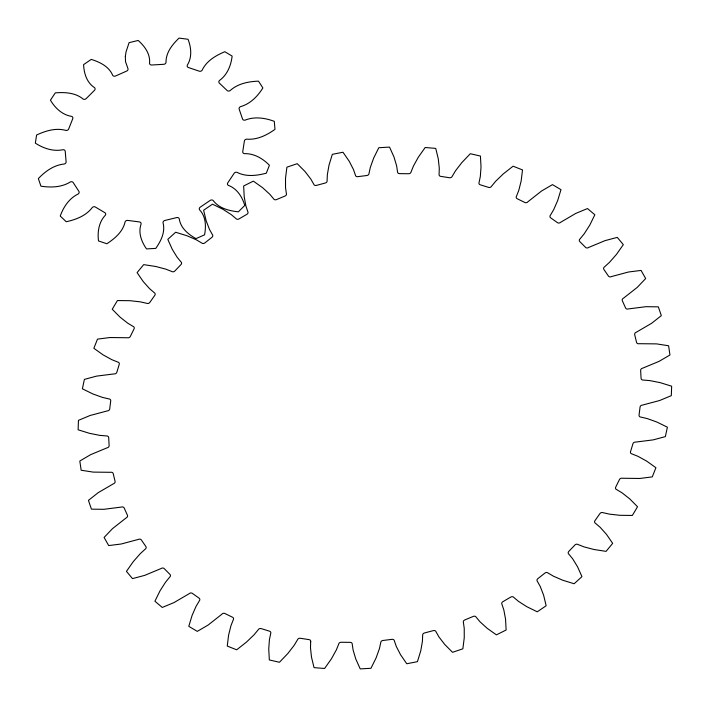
<?xml version="1.0" encoding="UTF-8"?>
<svg xmlns="http://www.w3.org/2000/svg" width="707" height="707" viewBox="0 0 707 707"><rect width="100%" height="100%" fill="white"/><g stroke="black" fill="none" stroke-linecap="round" stroke-linejoin="round"><path stroke-width="1.06" d="M125.333 56.507L125.528 61.686L127.958 68.597A2.254 1.918 -18.5 0 1 126.491 71.151L115.692 75.932A2.254 1.918 -18.5 0 1 112.705 75.349C109.002 66.449 99.899 62.128 91.265 59.397L83.594 64.62C83.983 73.387 86.784 82.675 94.57 87.686A2.254 1.918 -18.5 0 1 94.349 90.452L86.281 98.512A2.254 1.918 -18.5 0 1 83.161 99.077C75.402 92.599 64.92 92.14 55.323 92.847L50.436 100.164C55.084 108.056 62.234 114.888 71.61 116.381A2.254 1.918 -18.5 0 1 72.688 118.873L68.738 128.815A2.254 1.918 -18.5 0 1 66.034 130.441C55.994 127.622 45.716 130.768 36.605 135.002L35.35 143.159C43.516 148.399 53.281 151.766 63.056 149.716A2.254 1.918 -18.5 0 1 65.238 151.51L66.096 161.62A2.254 1.918 -18.5 0 1 64.266 164.015C53.944 165.023 45.292 171.288 38.346 178.588L40.935 186.171C50.886 187.717 61.58 187.426 70.391 181.938A2.254 1.918 -18.5 0 1 73.298 182.715L78.813 191.252A2.254 1.918 -18.5 0 1 78.177 193.992C69.189 198.314 63.506 206.93 60.236 216.05L66.228 221.751C76.029 219.568 86.095 215.812 92.334 207.46A2.254 1.918 -18.5 0 1 95.463 207.098L104.68 212.568A2.254 1.918 -18.5 0 1 105.352 215.202C98.839 222.086 97.354 231.861 98.503 240.937L106.854 243.756C114.888 238.48 122.912 231.737 125.095 221.883A2.254 1.918 -18.5 0 1 127.914 220.434L139.235 221.91A2.254 1.918 -18.5 0 1 141.1 223.96C137.998 232.683 141.48 241.741 146.517 248.917L155.787 248.387C160.966 240.972 165.535 231.993 163.017 222.696A2.254 1.918 -18.5 0 1 165.031 220.425L176.503 217.632A2.254 1.918 -18.5 0 1 179.233 218.763C180.559 228.105 188.265 234.317 195.989 238.63L204.57 234.83C206.197 226.24 205.967 216.492 199.533 209.785A2.254 1.918 -18.5 0 1 200.39 207.063L210.041 200.505A2.254 1.918 -18.5 0 1 213.16 200.505C219.064 208.424 229.077 210.801 238.347 211.844L244.772 205.437C242.245 196.882 237.075 188.61 228.334 185.358A2.254 1.918 -18.5 0 1 227.893 182.671L234.035 173.462A2.254 1.918 -18.5 0 1 237.022 172.349C246.169 177.077 256.729 175.69 266.292 173.197L269.429 165.288C262.854 158.536 254.167 153.366 244.445 153.649A2.254 1.918 -18.5 0 1 242.775 151.457L244.357 141.206A2.254 1.918 -18.5 0 1 246.672 139.155C257.092 140.03 266.733 135.24 274.97 129.372L274.289 121.33C264.984 117.866 254.555 116.337 245.073 120.137A2.254 1.918 -18.5 0 1 242.466 118.82L239.213 109.293A2.254 1.918 -18.5 0 1 240.468 106.669C250.296 103.911 257.631 96.355 262.889 87.942L258.506 81.155C248.396 81.517 237.835 83.585 230.102 90.62A2.254 1.918 -18.5 0 1 227.018 90.408L219.488 83.249A2.254 1.918 -18.5 0 1 219.47 80.501C227.336 74.809 231.056 65.424 232.135 56.074L224.808 51.717C215.723 55.561 206.497 60.882 202.14 70.205A2.254 1.918 -18.5 0 1 199.1 71.133L188.601 67.58A2.254 1.918 -18.5 0 1 187.302 65.185C192.242 57.276 191.261 47.581 188.035 39.274L179.03 38.098C172.322 44.568 165.836 52.557 166.012 62.41A2.254 1.918 -18.5 0 1 163.538 64.319L151.881 64.991A2.254 1.918 -18.5 0 1 149.539 63.365C150.529 54.112 144.732 46.255 138.201 40.449L129.072 42.667L126.023 51.938L125.333 56.507M310.673 641.841L310.488 647.815L311.487 657.112L314.032 667.62L324.593 668.486L331.468 658.747L336.338 649.927L338.671 644.139A2.254 1.918 -18.5 0 1 341.163 642.265L350.23 642.363A2.254 1.918 -18.5 0 1 352.245 644.298L353.129 650.131L355.789 659.03L360.225 668.902L370.972 668.283L376.124 657.864L379.438 648.611L380.737 642.654A2.254 1.918 -18.5 0 1 382.902 640.489L392.014 639.331A2.254 1.918 -18.5 0 1 394.382 640.931L396.309 646.481L400.569 654.77L406.781 663.758L417.439 661.664L420.753 650.82L422.424 641.373L422.662 635.399A2.254 1.918 -18.5 0 1 424.447 632.986L433.373 630.609A2.254 1.918 -18.5 0 1 436.042 631.837L438.959 636.963L444.712 644.439L452.542 652.314L462.864 648.805L464.252 637.802L464.234 628.382L463.412 622.54A2.254 1.918 -18.5 0 1 464.773 619.951L473.301 616.398A2.254 1.918 -18.5 0 1 476.191 617.22L480.035 621.807L487.141 628.284L496.402 634.859L506.124 630.017L505.549 619.129L503.844 609.964L501.979 604.397A2.254 1.918 -18.5 0 1 502.88 601.692L510.799 597.062A2.254 1.918 -18.5 0 1 513.848 597.459L518.523 601.383L526.803 606.694L537.258 611.811L546.149 605.766L543.63 595.25L540.289 586.58L537.417 581.419A2.254 1.918 -18.5 0 1 537.833 578.662L544.956 573.059A2.254 1.918 -18.5 0 1 548.075 573.032L553.466 576.205L562.719 580.226L574.128 583.752L581.958 576.638L577.548 566.767L572.652 558.786L568.852 554.173A2.254 1.918 -18.5 0 1 568.782 551.433L574.915 545A2.254 1.918 -18.5 0 1 578.052 544.54L584.017 546.882L594.021 549.507L606.085 551.363L612.669 543.365L606.482 534.368L600.146 527.289L595.515 523.33A2.254 1.918 -18.5 0 1 594.949 520.67L599.96 513.565A2.254 1.918 -18.5 0 1 603.018 512.69L609.416 514.13L619.915 515.306L632.35 515.447L637.528 506.751L629.716 498.859L622.098 492.859L616.743 489.642A2.254 1.918 -18.5 0 1 615.709 487.132L619.456 479.532A2.254 1.918 -18.5 0 1 622.363 478.25L639.782 478.471L652.278 476.88L655.919 467.707L646.675 461.114L637.961 456.324L632.014 453.947A2.254 1.918 -18.5 0 1 630.529 451.649L632.933 443.74A2.254 1.918 -18.5 0 1 635.62 442.096L653.127 439.887L665.367 436.617L667.381 427.196L656.936 422.061L647.347 418.615L640.957 417.112A2.254 1.918 -18.5 0 1 639.057 415.089L640.056 407.064A2.254 1.918 -18.5 0 1 642.451 405.093L659.622 400.524L671.314 395.655L671.65 386.208L660.258 382.664L650.016 380.631L643.343 380.066A2.254 1.918 -18.5 0 1 641.081 378.36L640.648 370.415A2.254 1.918 -18.5 0 1 642.698 368.161L659.101 361.348L669.953 354.994L668.61 345.767L656.547 343.885L639.128 343.699A2.254 1.918 -18.5 0 1 636.547 342.356L634.692 334.685A2.254 1.918 -18.5 0 1 636.353 332.21L651.58 323.32L661.337 315.631L658.332 306.847L645.906 306.688L628.399 308.915A2.254 1.918 -18.5 0 1 625.571 307.96L622.346 300.767A2.254 1.918 -18.5 0 1 623.565 298.133L637.254 287.378L645.659 278.549L641.081 270.419L628.585 271.992L611.431 276.57A2.254 1.918 -18.5 0 1 608.427 276.039L603.902 269.482A2.254 1.918 -18.5 0 1 604.662 266.751L609.593 262.235L616.46 254.405L623.318 244.657L617.273 237.384L605.024 240.636L588.631 247.468A2.254 1.918 -18.5 0 1 585.529 247.362L579.82 241.617A2.254 1.918 -18.5 0 1 580.093 238.851L584.229 233.778L589.726 225.206L594.852 214.787L587.499 208.547L575.798 213.408L560.58 222.316A2.254 1.918 -18.5 0 1 557.443 222.643L550.691 217.844A2.254 1.918 -18.5 0 1 550.47 215.122L553.722 209.617L557.69 200.514L560.978 189.67L552.485 184.624L541.615 190.961L527.943 201.734A2.254 1.918 -18.5 0 1 524.859 202.485L517.241 198.755A2.254 1.918 -18.5 0 1 516.525 196.131L518.805 190.333L521.165 180.93L522.517 169.927L513.096 166.198L503.331 173.869L495.74 181.186L491.551 186.233A2.254 1.918 -18.5 0 1 488.59 187.39L480.274 184.81A2.254 1.918 -18.5 0 1 479.099 182.371L480.336 176.405L481.025 166.94L480.424 156.053L470.314 153.719L461.892 162.539L455.573 170.705L452.277 176.193A2.254 1.918 -18.5 0 1 449.511 177.731L440.717 176.37A2.254 1.918 -18.5 0 1 439.1 174.152L439.286 168.186L438.287 158.889L435.733 148.382L425.172 147.516L418.297 157.246L413.427 166.065L411.103 171.854A2.254 1.918 -18.5 0 1 408.602 173.736L399.543 173.63A2.254 1.918 -18.5 0 1 397.52 171.704L396.636 165.871L393.976 156.963L389.539 147.1L378.802 147.719L373.641 158.138L370.335 167.382L369.027 173.339A2.254 1.918 -18.5 0 1 366.862 175.513L357.76 176.662A2.254 1.918 -18.5 0 1 355.382 175.062L353.456 169.512L349.196 161.223L342.992 152.244L332.325 154.329L329.011 165.173L327.35 174.629L327.102 180.594A2.254 1.918 -18.5 0 1 325.317 183.007L316.391 185.393A2.254 1.918 -18.5 0 1 313.731 184.165L310.806 179.039L305.053 171.562L297.223 163.679L286.901 167.188L285.522 178.191L285.531 187.62L286.362 193.453A2.254 1.918 -18.5 0 1 285.001 196.051L276.472 199.595A2.254 1.918 -18.5 0 1 273.574 198.773L269.729 194.195L262.624 187.717L253.371 181.142L243.641 185.976L244.224 196.873L245.921 206.029L247.786 211.596A2.254 1.918 -18.5 0 1 246.884 214.309L238.966 218.94A2.254 1.918 -18.5 0 1 235.926 218.534L231.251 214.61L222.961 209.299L212.507 204.182L203.616 210.235L206.144 220.743L209.484 229.422L212.347 234.574A2.254 1.918 -18.5 0 1 211.932 237.331L204.818 242.934A2.254 1.918 -18.5 0 1 201.689 242.969L196.299 239.797L187.046 235.776L175.645 232.241L167.806 239.355L172.216 249.235L177.112 257.207L180.912 261.82A2.254 1.918 -18.5 0 1 180.983 264.568L174.85 270.993A2.254 1.918 -18.5 0 1 171.721 271.461L165.747 269.12L155.752 266.486L143.68 264.63L137.096 272.637L143.282 281.625L149.619 288.703L154.25 292.671A2.254 1.918 -18.5 0 1 154.815 295.323L149.813 302.428A2.254 1.918 -18.5 0 1 146.756 303.312L140.348 301.862L129.849 300.687L117.415 300.555L112.236 309.242L120.049 317.134L127.675 323.143L133.022 326.36A2.254 1.918 -18.5 0 1 134.065 328.861L130.309 336.461A2.254 1.918 -18.5 0 1 127.401 337.743L109.983 337.531L97.495 339.121L93.854 348.286L103.098 354.879L111.812 359.669L117.751 362.055A2.254 1.918 -18.5 0 1 119.244 364.344L116.832 372.253A2.254 1.918 -18.5 0 1 114.145 373.906L96.638 376.106L84.398 379.376L82.383 388.797L92.829 393.932L102.427 397.387L108.807 398.881A2.254 1.918 -18.5 0 1 110.716 400.904L109.718 408.929A2.254 1.918 -18.5 0 1 107.314 410.908L90.151 415.469L78.45 420.347L78.115 429.785L89.515 433.329L99.749 435.362L106.421 435.936A2.254 1.918 -18.5 0 1 108.692 437.642L109.125 445.587A2.254 1.918 -18.5 0 1 107.066 447.831L90.664 454.645L79.811 461.008L81.164 470.235L93.218 472.108L110.646 472.303A2.254 1.918 -18.5 0 1 113.226 473.646L115.073 481.308A2.254 1.918 -18.5 0 1 113.412 483.782L98.185 492.673L88.437 500.362L91.433 509.155L103.858 509.305L121.365 507.078A2.254 1.918 -18.5 0 1 124.193 508.033L127.419 515.226A2.254 1.918 -18.5 0 1 126.2 517.869L112.519 528.624L104.106 537.444L108.684 545.574L121.18 544.01L138.342 539.423A2.254 1.918 -18.5 0 1 141.347 539.954L145.863 546.511A2.254 1.918 -18.5 0 1 145.112 549.242L140.172 553.758L133.305 561.597L126.447 571.344L132.492 578.618L144.741 575.357L161.134 568.525A2.254 1.918 -18.5 0 1 164.245 568.631L169.945 574.384A2.254 1.918 -18.5 0 1 169.68 577.142L165.535 582.214L160.047 590.787L154.913 601.215L162.274 607.454L173.975 602.594L189.193 593.686A2.254 1.918 -18.5 0 1 192.331 593.35L199.074 598.157A2.254 1.918 -18.5 0 1 199.294 600.879L196.051 606.385L192.074 615.479L188.787 626.331L197.28 631.378L208.15 625.032L221.821 614.259A2.254 1.918 -18.5 0 1 224.906 613.508L232.532 617.246A2.254 1.918 -18.5 0 1 233.239 619.862L230.968 625.668L228.608 635.063L227.247 646.065L236.668 649.804L246.434 642.133L254.034 634.806L258.223 629.769A2.254 1.918 -18.5 0 1 261.183 628.603L269.491 631.183A2.254 1.918 -18.5 0 1 270.675 633.631L269.429 639.588L268.74 649.053L269.34 659.949L279.459 662.273L287.882 653.462L294.192 645.297L297.488 639.808A2.254 1.918 -18.5 0 1 300.254 638.271L309.047 639.623A2.254 1.918 -18.5 0 1 310.673 641.841"/></g></svg>
